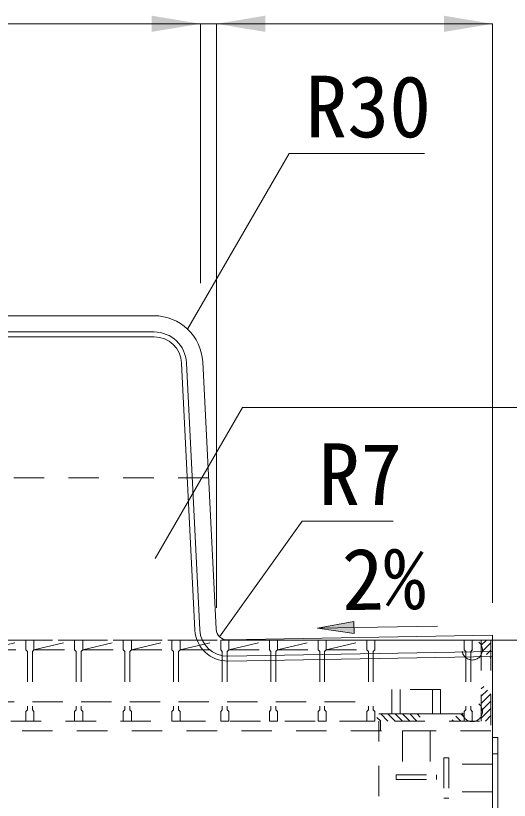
# Model space of a CAD drawing. Units: millimetres at full size. Extents: x 50430 to 75195, y 75514 to 92741.
# Drawn here: x 67110.6 to 67414.6, y 87207.2 to 87690.9 of the extents above; entities that cross this region are included whole.
import ezdxf
from ezdxf.enums import TextEntityAlignment as Align

# ---------------------------------------------------------------- set-up
doc = ezdxf.new("R2010")
doc.units = ezdxf.units.MM
doc.header["$LTSCALE"] = 25
doc.header["$PDMODE"] = 32
doc.header["$PDSIZE"] = 12.5
doc.linetypes.add('USER1', pattern=[1.35, 0.75, -0.6])
doc.linetypes.add('USER3', pattern=[2, 1, -1])
for name, color, linetype, lineweight in [('0_2', 7, 'Continuous', 5), ('ジョイントプレート', 3, 'Continuous', 9), ('寸法引出', 7, 'Continuous', 20), ('寸法線', 7, 'Continuous', 9), ('本体', 2, 'Continuous', 9), ('ｲﾝｻｰﾄ', 3, 'USER1', 5), ('ｸﾞﾚｰﾁﾝｸﾞ', 7, 'USER1', 5)]:
    doc.layers.add(name, color=color, linetype=linetype, lineweight=lineweight)
doc.styles.add('ＭＳ ゴシック', font='')
doc.styles.get('ＭＳ ゴシック').set_extended_font_data('MS Gothic')

# ---------------------------------------------------------------- blocks, each defined once
blk = doc.blocks.new('filled_arrow')
at = {"color": 0, "linetype": 'Continuous', "lineweight": -2}
blk.add_solid([(7.5, 1.25), (0, 0), (7.5, -1.25)], dxfattribs=at)

msp = doc.modelspace()

# ---------------------------------------------------------------- hatches: boundary and pattern name
at = {"layer": '寸法引出'}
msp.add_hatch(color=256, dxfattribs=at).paths.add_polyline_path([(67318.93, 87317.46), (67319.06, 87309.96), (67296.5, 87313.32)])
at = {"layer": 'ｸﾞﾚｰﾁﾝｸﾞ', "lineweight": 9}
h = msp.add_hatch(dxfattribs=at)
h.set_pattern_fill('USER', color=256, style=0, pattern_type=2)
h.set_pattern_definition([(45, (66660.84, 86938.95), (-2.24506, 2.24506), [18.75, -15])])
h.paths.add_polyline_path([(67403.35, 87305.94), (67397.35, 87305.94), (67397.35, 87255.94), (67403.35, 87255.94)])
h = msp.add_hatch(dxfattribs=at)
h.set_pattern_fill('USER', color=256, style=0, pattern_type=2)
h.set_pattern_definition([(135, (67899.36, 86938.95), (-2.24506, -2.24506), [18.75, -15])])
h.paths.add_polyline_path([(67331.85, 87255.94), (67331.85, 87260.44), (67367.35, 87260.44), (67382.35, 87260.44), (67386.85, 87260.44), (67386.85, 87255.94), (67367.35, 87255.94)])

# ---------------------------------------------------------------- linework, layer by layer
at = {"layer": '0_2', "color": 4}
for p, q in [((67072.88, 87495.94), (67195.81, 87495.94)), ((67072.88, 87492.94), (67195.81, 87492.94)), ((67221.02, 87312.06), (67212.79, 87476.79)), ((67224.02, 87312.21), (67215.78, 87476.94)), ((67404.35, 87298.89), (67241.3, 87296.06)), ((67404.35, 87295.89), (67241.35, 87293.06))]:
    msp.add_line(p, q, dxfattribs=at)
at = {"layer": '0_2', "lineweight": 9}
for points in [[(67216.49, 87497.67), (67278.99, 87605.94), (67362.49, 87605.94)], [(67196.44, 87356.23), (67250.21, 87449.37), (67410.21, 87449.37), (67622.84, 87449.37)], [(67236.23, 87307.94), (67287, 87379.27), (67343.09, 87379.27)]]:
    msp.add_lwpolyline(points, dxfattribs=at)
at = {"layer": '0_2', "color": 4}
for centre, radius, start, end in [((67195.81, 87475.94), 20, 2.8624, 90), ((67195.81, 87475.94), 17, 2.8624, 90), ((67241, 87313.05), 20, 182.8629, 270.9953), ((67241, 87313.05), 17, 182.8623, 270.9953)]:
    msp.add_arc(centre, radius, start, end, dxfattribs=at)
at = {"layer": 'ジョイントプレート', "linetype": 'USER1', "lineweight": 5}
msp.add_line((67407.55, 87235.94), (67404.35, 87235.94), dxfattribs=at)
at = {"layer": 'ジョイントプレート', "lineweight": 5}
msp.add_lwpolyline([(67404.35, 87105.94), (67404.35, 87245.94), (67407.55, 87245.94), (67407.55, 87105.94)], close=True, dxfattribs=at)
at = {"layer": '寸法引出'}
msp.add_line((67296.5, 87313.32), (67370.51, 87314.6), dxfattribs=at)
at = {"layer": '寸法引出', "lineweight": 13}
msp.add_lwpolyline([(67318.93, 87317.46), (67319.06, 87309.96), (67296.5, 87313.32)], close=True, dxfattribs=at)
at = {"layer": '寸法線'}
for p, q in [((67044.35, 87685.94), (67224.35, 87685.94)), ((67294.35, 87685.94), (67164.35, 87685.94)), ((67224.35, 87525.94), (67224.35, 87685.94)), ((67224.35, 87525.94), (67224.35, 87685.94)), ((67234.35, 87325.94), (67234.35, 87685.94)), ((67234.35, 87685.94), (67404.35, 87685.94)), ((67234.35, 87325.94), (67234.35, 87685.94)), ((67404.35, 87328.94), (67404.35, 87685.94)), ((67254.35, 87305.94), (67504.35, 87305.94)), ((67254.35, 87305.94), (67504.35, 87305.94))]:
    msp.add_line(p, q, dxfattribs=at)
at = {"layer": '本体', "lineweight": 20}
for p, q in [((67072.88, 87505.94), (67195.81, 87505.94)), ((67234.01, 87312.71), (67225.77, 87477.44)), ((67241.12, 87306.06), (67404.35, 87308.94)), ((67404.35, 87175.94), (67404.35, 87308.94))]:
    msp.add_line(p, q, dxfattribs=at)
at = {"layer": '本体', "linetype": 'USER1'}
for p, q in [((67229.35, 87405.94), (67039.35, 87405.94)), ((67334.35, 87175.94), (67334.35, 87256.06))]:
    msp.add_line(p, q, dxfattribs=at)
at = {"layer": '本体', "lineweight": 20}
for centre, radius, start, end in [((67195.81, 87475.94), 30, 2.8624, 90), ((67241, 87313.06), 7, 182.8623, 271.0119)]:
    msp.add_arc(centre, radius, start, end, dxfattribs=at)
at = {"layer": 'ｲﾝｻｰﾄ'}
for p, q in [((67342.35, 87275.44), (67342.35, 87260.44)), ((67372.35, 87275.44), (67342.35, 87275.44)), ((67347.35, 87275.44), (67347.35, 87260.44)), ((67367.35, 87275.44), (67367.35, 87260.44)), ((67372.35, 87275.44), (67372.35, 87260.44)), ((67372.35, 87260.44), (67342.35, 87260.44)), ((67377.35, 87233.44), (67374.35, 87233.44)), ((67374.35, 87233.44), (67374.35, 87208.44)), ((67377.35, 87233.44), (67377.35, 87208.44)), ((67404.35, 87229.44), (67377.35, 87229.44)), ((67404.35, 87229.44), (67404.35, 87212.44)), ((67404.35, 87229.44), (67404.35, 87212.44)), ((67404.35, 87212.44), (67377.35, 87212.44)), ((67377.35, 87208.44), (67374.35, 87208.44))]:
    msp.add_line(p, q, dxfattribs=at)
at = {"layer": 'ｲﾝｻｰﾄ', "lineweight": 9}
for p, q in [((67348.85, 87249.94), (67348.85, 87222.94)), ((67348.85, 87249.94), (67365.85, 87249.94)), ((67365.85, 87249.94), (67365.85, 87222.94)), ((67404.35, 87229.44), (67404.35, 87212.43)), ((67344.85, 87222.94), (67369.85, 87222.94)), ((67344.85, 87222.94), (67344.85, 87219.94)), ((67369.85, 87222.94), (67369.85, 87219.94)), ((67344.85, 87219.94), (67369.85, 87219.94))]:
    msp.add_line(p, q, dxfattribs=at)
at = {"layer": 'ｲﾝｻｰﾄ', "linetype": 'USER3', "lineweight": 9}
msp.add_line((67404.35, 87212.44), (67404.35, 87229.44), dxfattribs=at)
at = {"layer": 'ｸﾞﾚｰﾁﾝｸﾞ', "lineweight": 9}
for p, q in [((67403.35, 87305.94), (66865.35, 87305.94)), ((67391.85, 87305.94), (66876.85, 87305.94)), ((67091.85, 87299.94), (67116.85, 87305.94)), ((67116.85, 87305.94), (67121.85, 87305.94)), ((67116.85, 87305.94), (67121.85, 87305.94)), ((67116.85, 87305.94), (67121.85, 87305.94)), ((67116.85, 87305.94), (67116.85, 87299.94)), ((67116.85, 87305.94), (67116.85, 87299.94)), ((67116.85, 87305.94), (67116.85, 87299.94)), ((67121.85, 87305.94), (67121.85, 87299.94)), ((67121.85, 87305.94), (67121.85, 87299.94)), ((67121.85, 87305.94), (67121.85, 87299.94)), ((67121.85, 87299.94), (67146.85, 87305.94)), ((67146.85, 87305.94), (67151.85, 87305.94)), ((67146.85, 87305.94), (67151.85, 87305.94)), ((67146.85, 87305.94), (67151.85, 87305.94)), ((67146.85, 87305.94), (67146.85, 87299.94)), ((67146.85, 87305.94), (67146.85, 87299.94)), ((67146.85, 87305.94), (67146.85, 87299.94)), ((67151.85, 87305.94), (67151.85, 87299.94)), ((67151.85, 87305.94), (67151.85, 87299.94)), ((67151.85, 87305.94), (67151.85, 87299.94)), ((67151.85, 87299.94), (67176.85, 87305.94)), ((67176.85, 87305.94), (67181.85, 87305.94)), ((67176.85, 87305.94), (67181.85, 87305.94)), ((67176.85, 87305.94), (67181.85, 87305.94)), ((67176.85, 87305.94), (67176.85, 87299.94)), ((67176.85, 87305.94), (67176.85, 87299.94)), ((67176.85, 87305.94), (67176.85, 87299.94)), ((67181.85, 87305.94), (67181.85, 87299.94)), ((67181.85, 87305.94), (67181.85, 87299.94)), ((67181.85, 87305.94), (67181.85, 87299.94)), ((67181.85, 87299.94), (67206.85, 87305.94)), ((67206.85, 87305.94), (67211.85, 87305.94)), ((67206.85, 87305.94), (67211.85, 87305.94)), ((67206.85, 87305.94), (67211.85, 87305.94)), ((67206.85, 87305.94), (67206.85, 87299.94)), ((67206.85, 87305.94), (67206.85, 87299.94)), ((67206.85, 87305.94), (67206.85, 87299.94)), ((67211.85, 87305.94), (67211.85, 87299.94)), ((67211.85, 87305.94), (67211.85, 87299.94)), ((67211.85, 87305.94), (67211.85, 87299.94)), ((67211.85, 87299.94), (67236.85, 87305.94)), ((67236.85, 87305.94), (67241.85, 87305.94)), ((67236.85, 87305.94), (67241.85, 87305.94)), ((67236.85, 87305.94), (67241.85, 87305.94)), ((67236.85, 87305.94), (67236.85, 87299.94)), ((67236.85, 87305.94), (67236.85, 87299.94)), ((67236.85, 87305.94), (67236.85, 87299.94)), ((67241.85, 87305.94), (67241.85, 87299.94)), ((67241.85, 87305.94), (67241.85, 87299.94)), ((67241.85, 87305.94), (67241.85, 87299.94)), ((67241.85, 87299.94), (67266.85, 87305.94)), ((67266.85, 87305.94), (67271.85, 87305.94)), ((67266.85, 87305.94), (67271.85, 87305.94)), ((67266.85, 87305.94), (67271.85, 87305.94)), ((67266.85, 87305.94), (67266.85, 87299.94)), ((67266.85, 87305.94), (67266.85, 87299.94)), ((67266.85, 87305.94), (67266.85, 87299.94)), ((67271.85, 87305.94), (67271.85, 87299.94)), ((67271.85, 87305.94), (67271.85, 87299.94)), ((67271.85, 87305.94), (67271.85, 87299.94)), ((67271.85, 87299.94), (67296.85, 87305.94)), ((67296.85, 87305.94), (67301.85, 87305.94)), ((67296.85, 87305.94), (67301.85, 87305.94)), ((67296.85, 87305.94), (67301.85, 87305.94)), ((67296.85, 87305.94), (67296.85, 87299.94)), ((67296.85, 87305.94), (67296.85, 87299.94)), ((67296.85, 87305.94), (67296.85, 87299.94)), ((67301.85, 87305.94), (67301.85, 87299.94)), ((67301.85, 87305.94), (67301.85, 87299.94)), ((67301.85, 87305.94), (67301.85, 87299.94)), ((67301.85, 87299.94), (67326.85, 87305.94)), ((67326.85, 87305.94), (67331.85, 87305.94)), ((67326.85, 87305.94), (67331.85, 87305.94)), ((67326.85, 87305.94), (67331.85, 87305.94)), ((67326.85, 87305.94), (67326.85, 87299.94)), ((67326.85, 87305.94), (67326.85, 87299.94)), ((67326.85, 87305.94), (67326.85, 87299.94)), ((67331.85, 87305.94), (67331.85, 87299.94)), ((67331.85, 87305.94), (67331.85, 87299.94)), ((67331.85, 87305.94), (67331.85, 87299.94)), ((67356.85, 87305.94), (67361.85, 87305.94)), ((67356.85, 87305.94), (67361.85, 87305.94)), ((67356.85, 87305.94), (67361.85, 87305.94)), ((67386.85, 87305.94), (67391.85, 87305.94)), ((67386.85, 87305.94), (67386.85, 87299.94)), ((67386.85, 87305.94), (67391.85, 87305.94)), ((67386.85, 87305.94), (67386.85, 87299.94)), ((67386.85, 87305.94), (67391.85, 87305.94)), ((67386.85, 87305.94), (67386.85, 87299.94)), ((67391.85, 87299.94), (67391.85, 87305.94)), ((67391.85, 87305.94), (67391.85, 87299.94)), ((67391.85, 87305.94), (67391.85, 87299.94)), ((67391.85, 87305.94), (67391.85, 87299.94)), ((67391.85, 87305.94), (67391.85, 87299.94)), ((67391.85, 87305.94), (67391.85, 87299.94)), ((67391.85, 87305.94), (67391.85, 87299.94)), ((67397.35, 87305.94), (67397.35, 87255.94)), ((67403.35, 87305.94), (67403.35, 87249.94)), ((67091.85, 87299.94), (67116.85, 87299.94)), ((67116.85, 87299.94), (67117.85, 87298.94)), ((67116.85, 87299.94), (67117.85, 87298.94)), ((67116.85, 87299.94), (67117.85, 87298.94)), ((67117.85, 87298.94), (67117.85, 87262.94)), ((67117.85, 87298.94), (67117.85, 87262.94)), ((67117.85, 87298.94), (67117.85, 87262.94)), ((67121.85, 87299.94), (67120.85, 87298.94)), ((67121.85, 87299.94), (67120.85, 87298.94)), ((67121.85, 87299.94), (67120.85, 87298.94)), ((67120.85, 87298.94), (67120.85, 87262.94)), ((67120.85, 87298.94), (67120.85, 87262.94)), ((67120.85, 87298.94), (67120.85, 87262.94)), ((67121.85, 87299.94), (67146.85, 87299.94)), ((67146.85, 87299.94), (67147.85, 87298.94)), ((67146.85, 87299.94), (67147.85, 87298.94)), ((67146.85, 87299.94), (67147.85, 87298.94)), ((67147.85, 87298.94), (67147.85, 87262.94)), ((67147.85, 87298.94), (67147.85, 87262.94)), ((67147.85, 87298.94), (67147.85, 87262.94)), ((67151.85, 87299.94), (67150.85, 87298.94)), ((67151.85, 87299.94), (67150.85, 87298.94)), ((67151.85, 87299.94), (67150.85, 87298.94)), ((67150.85, 87298.94), (67150.85, 87262.94)), ((67150.85, 87298.94), (67150.85, 87262.94)), ((67150.85, 87298.94), (67150.85, 87262.94)), ((67151.85, 87299.94), (67176.85, 87299.94)), ((67176.85, 87299.94), (67177.85, 87298.94)), ((67176.85, 87299.94), (67177.85, 87298.94)), ((67176.85, 87299.94), (67177.85, 87298.94)), ((67177.85, 87298.94), (67177.85, 87262.94)), ((67177.85, 87298.94), (67177.85, 87262.94)), ((67177.85, 87298.94), (67177.85, 87262.94)), ((67181.85, 87299.94), (67180.85, 87298.94)), ((67181.85, 87299.94), (67180.85, 87298.94)), ((67181.85, 87299.94), (67180.85, 87298.94)), ((67180.85, 87298.94), (67180.85, 87262.94)), ((67180.85, 87298.94), (67180.85, 87262.94)), ((67180.85, 87298.94), (67180.85, 87262.94)), ((67181.85, 87299.94), (67206.85, 87299.94)), ((67206.85, 87299.94), (67207.85, 87298.94)), ((67206.85, 87299.94), (67207.85, 87298.94)), ((67206.85, 87299.94), (67207.85, 87298.94)), ((67207.85, 87298.94), (67207.85, 87262.94)), ((67207.85, 87298.94), (67207.85, 87262.94)), ((67207.85, 87298.94), (67207.85, 87262.94)), ((67211.85, 87299.94), (67210.85, 87298.94)), ((67211.85, 87299.94), (67210.85, 87298.94)), ((67211.85, 87299.94), (67210.85, 87298.94)), ((67210.85, 87298.94), (67210.85, 87262.94)), ((67210.85, 87298.94), (67210.85, 87262.94)), ((67210.85, 87298.94), (67210.85, 87262.94)), ((67211.85, 87299.94), (67236.85, 87299.94)), ((67236.85, 87299.94), (67237.85, 87298.94)), ((67236.85, 87299.94), (67237.85, 87298.94)), ((67236.85, 87299.94), (67237.85, 87298.94)), ((67237.85, 87298.94), (67237.85, 87262.94)), ((67237.85, 87298.94), (67237.85, 87262.94)), ((67237.85, 87298.94), (67237.85, 87262.94)), ((67241.85, 87299.94), (67240.85, 87298.94)), ((67241.85, 87299.94), (67240.85, 87298.94)), ((67241.85, 87299.94), (67240.85, 87298.94)), ((67240.85, 87298.94), (67240.85, 87262.94)), ((67240.85, 87298.94), (67240.85, 87262.94)), ((67240.85, 87298.94), (67240.85, 87262.94)), ((67241.85, 87299.94), (67266.85, 87299.94)), ((67266.85, 87299.94), (67267.85, 87298.94)), ((67266.85, 87299.94), (67267.85, 87298.94)), ((67266.85, 87299.94), (67267.85, 87298.94)), ((67267.85, 87298.94), (67267.85, 87262.94)), ((67267.85, 87298.94), (67267.85, 87262.94)), ((67267.85, 87298.94), (67267.85, 87262.94)), ((67271.85, 87299.94), (67270.85, 87298.94)), ((67271.85, 87299.94), (67270.85, 87298.94)), ((67271.85, 87299.94), (67270.85, 87298.94)), ((67270.85, 87298.94), (67270.85, 87262.94)), ((67270.85, 87298.94), (67270.85, 87262.94)), ((67270.85, 87298.94), (67270.85, 87262.94)), ((67271.85, 87299.94), (67296.85, 87299.94)), ((67296.85, 87299.94), (67297.85, 87298.94)), ((67296.85, 87299.94), (67297.85, 87298.94)), ((67296.85, 87299.94), (67297.85, 87298.94)), ((67297.85, 87298.94), (67297.85, 87262.94)), ((67297.85, 87298.94), (67297.85, 87262.94)), ((67297.85, 87298.94), (67297.85, 87262.94)), ((67301.85, 87299.94), (67300.85, 87298.94)), ((67301.85, 87299.94), (67300.85, 87298.94)), ((67301.85, 87299.94), (67300.85, 87298.94)), ((67300.85, 87298.94), (67300.85, 87262.94)), ((67300.85, 87298.94), (67300.85, 87262.94)), ((67300.85, 87298.94), (67300.85, 87262.94)), ((67301.85, 87299.94), (67326.85, 87299.94)), ((67326.85, 87299.94), (67327.85, 87298.94)), ((67326.85, 87299.94), (67327.85, 87298.94)), ((67326.85, 87299.94), (67327.85, 87298.94)), ((67327.85, 87298.94), (67327.85, 87262.94)), ((67327.85, 87298.94), (67327.85, 87262.94)), ((67327.85, 87298.94), (67327.85, 87262.94)), ((67331.85, 87299.94), (67330.85, 87298.94)), ((67331.85, 87299.94), (67330.85, 87298.94)), ((67331.85, 87299.94), (67330.85, 87298.94)), ((67330.85, 87298.94), (67330.85, 87262.94)), ((67330.85, 87298.94), (67330.85, 87262.94)), ((67330.85, 87298.94), (67330.85, 87262.94)), ((67386.85, 87299.94), (67387.85, 87298.94)), ((67386.85, 87299.94), (67387.85, 87298.94)), ((67386.85, 87299.94), (67387.85, 87298.94)), ((67387.85, 87298.94), (67387.85, 87262.94)), ((67387.85, 87298.94), (67387.85, 87262.94)), ((67387.85, 87298.94), (67387.85, 87262.94)), ((67391.85, 87299.94), (67390.85, 87298.94)), ((67391.85, 87299.94), (67390.85, 87298.94)), ((67391.85, 87299.94), (67390.85, 87298.94)), ((67390.85, 87298.94), (67390.85, 87262.94)), ((67390.85, 87298.94), (67390.85, 87262.94)), ((67390.85, 87298.94), (67390.85, 87262.94)), ((67090.85, 87267.94), (67117.85, 87267.94)), ((67120.85, 87267.94), (67147.85, 87267.94)), ((67150.85, 87267.94), (67177.85, 87267.94)), ((67180.85, 87267.94), (67207.85, 87267.94)), ((67210.85, 87267.94), (67237.85, 87267.94)), ((67240.85, 87267.94), (67267.85, 87267.94)), ((67270.85, 87267.94), (67297.85, 87267.94)), ((67300.85, 87267.94), (67327.85, 87267.94)), ((67116.85, 87261.94), (67117.85, 87262.94)), ((67116.85, 87261.94), (67117.85, 87262.94)), ((67116.85, 87261.94), (67117.85, 87262.94)), ((67116.85, 87255.94), (67116.85, 87261.94)), ((67116.85, 87255.94), (67116.85, 87261.94)), ((67116.85, 87255.94), (67116.85, 87261.94)), ((67121.85, 87261.94), (67120.85, 87262.94)), ((67121.85, 87261.94), (67120.85, 87262.94)), ((67121.85, 87261.94), (67120.85, 87262.94)), ((67121.85, 87255.94), (67121.85, 87261.94)), ((67121.85, 87255.94), (67121.85, 87261.94)), ((67121.85, 87255.94), (67121.85, 87261.94)), ((67146.85, 87261.94), (67147.85, 87262.94)), ((67146.85, 87261.94), (67147.85, 87262.94)), ((67146.85, 87261.94), (67147.85, 87262.94)), ((67146.85, 87255.94), (67146.85, 87261.94)), ((67146.85, 87255.94), (67146.85, 87261.94)), ((67146.85, 87255.94), (67146.85, 87261.94)), ((67151.85, 87261.94), (67150.85, 87262.94)), ((67151.85, 87261.94), (67150.85, 87262.94)), ((67151.85, 87261.94), (67150.85, 87262.94)), ((67151.85, 87255.94), (67151.85, 87261.94)), ((67151.85, 87255.94), (67151.85, 87261.94)), ((67151.85, 87255.94), (67151.85, 87261.94)), ((67176.85, 87261.94), (67177.85, 87262.94)), ((67176.85, 87261.94), (67177.85, 87262.94)), ((67176.85, 87261.94), (67177.85, 87262.94)), ((67176.85, 87255.94), (67176.85, 87261.94)), ((67176.85, 87255.94), (67176.85, 87261.94)), ((67176.85, 87255.94), (67176.85, 87261.94)), ((67181.85, 87261.94), (67180.85, 87262.94)), ((67181.85, 87261.94), (67180.85, 87262.94)), ((67181.85, 87261.94), (67180.85, 87262.94)), ((67181.85, 87255.94), (67181.85, 87261.94)), ((67181.85, 87255.94), (67181.85, 87261.94)), ((67181.85, 87255.94), (67181.85, 87261.94)), ((67206.85, 87261.94), (67207.85, 87262.94)), ((67206.85, 87261.94), (67207.85, 87262.94)), ((67206.85, 87261.94), (67207.85, 87262.94)), ((67206.85, 87255.94), (67206.85, 87261.94)), ((67206.85, 87255.94), (67206.85, 87261.94)), ((67206.85, 87255.94), (67206.85, 87261.94)), ((67211.85, 87261.94), (67210.85, 87262.94)), ((67211.85, 87261.94), (67210.85, 87262.94)), ((67211.85, 87261.94), (67210.85, 87262.94)), ((67211.85, 87255.94), (67211.85, 87261.94)), ((67211.85, 87255.94), (67211.85, 87261.94)), ((67211.85, 87255.94), (67211.85, 87261.94)), ((67236.85, 87261.94), (67237.85, 87262.94)), ((67236.85, 87261.94), (67237.85, 87262.94)), ((67236.85, 87261.94), (67237.85, 87262.94)), ((67236.85, 87255.94), (67236.85, 87261.94)), ((67236.85, 87255.94), (67236.85, 87261.94)), ((67236.85, 87255.94), (67236.85, 87261.94)), ((67241.85, 87261.94), (67240.85, 87262.94)), ((67241.85, 87261.94), (67240.85, 87262.94)), ((67241.85, 87261.94), (67240.85, 87262.94)), ((67241.85, 87255.94), (67241.85, 87261.94)), ((67241.85, 87255.94), (67241.85, 87261.94)), ((67241.85, 87255.94), (67241.85, 87261.94)), ((67266.85, 87261.94), (67267.85, 87262.94)), ((67266.85, 87261.94), (67267.85, 87262.94)), ((67266.85, 87261.94), (67267.85, 87262.94)), ((67266.85, 87255.94), (67266.85, 87261.94)), ((67266.85, 87255.94), (67266.85, 87261.94)), ((67266.85, 87255.94), (67266.85, 87261.94)), ((67271.85, 87261.94), (67270.85, 87262.94)), ((67271.85, 87261.94), (67270.85, 87262.94)), ((67271.85, 87261.94), (67270.85, 87262.94)), ((67271.85, 87255.94), (67271.85, 87261.94)), ((67271.85, 87255.94), (67271.85, 87261.94)), ((67271.85, 87255.94), (67271.85, 87261.94)), ((67296.85, 87261.94), (67297.85, 87262.94)), ((67296.85, 87261.94), (67297.85, 87262.94)), ((67296.85, 87261.94), (67297.85, 87262.94)), ((67296.85, 87255.94), (67296.85, 87261.94)), ((67296.85, 87255.94), (67296.85, 87261.94)), ((67296.85, 87255.94), (67296.85, 87261.94)), ((67301.85, 87261.94), (67300.85, 87262.94)), ((67301.85, 87261.94), (67300.85, 87262.94)), ((67301.85, 87261.94), (67300.85, 87262.94)), ((67301.85, 87255.94), (67301.85, 87261.94)), ((67301.85, 87255.94), (67301.85, 87261.94)), ((67301.85, 87255.94), (67301.85, 87261.94)), ((67326.85, 87261.94), (67327.85, 87262.94)), ((67326.85, 87261.94), (67327.85, 87262.94)), ((67326.85, 87261.94), (67327.85, 87262.94)), ((67326.85, 87255.94), (67326.85, 87261.94)), ((67326.85, 87255.94), (67326.85, 87261.94)), ((67326.85, 87255.94), (67326.85, 87261.94)), ((67331.85, 87261.94), (67330.85, 87262.94)), ((67331.85, 87261.94), (67330.85, 87262.94)), ((67331.85, 87261.94), (67330.85, 87262.94)), ((67331.85, 87255.94), (67331.85, 87261.94)), ((67331.85, 87255.94), (67331.85, 87261.94)), ((67331.85, 87255.94), (67331.85, 87261.94)), ((67386.85, 87260.44), (67331.85, 87260.44)), ((67386.85, 87261.94), (67387.85, 87262.94)), ((67386.85, 87261.94), (67387.85, 87262.94)), ((67386.85, 87261.94), (67387.85, 87262.94)), ((67386.85, 87255.94), (67386.85, 87261.94)), ((67386.85, 87255.94), (67386.85, 87261.94)), ((67386.85, 87255.94), (67386.85, 87261.94)), ((67391.85, 87261.94), (67390.85, 87262.94)), ((67391.85, 87261.94), (67390.85, 87262.94)), ((67391.85, 87261.94), (67390.85, 87262.94)), ((67391.85, 87255.94), (67391.85, 87261.94)), ((67391.85, 87255.94), (67391.85, 87261.94)), ((67391.85, 87255.94), (67391.85, 87261.94)), ((67391.85, 87255.94), (67391.85, 87261.94)), ((67391.85, 87255.94), (67391.85, 87261.94)), ((67391.85, 87255.94), (67391.85, 87261.94)), ((66871.35, 87255.94), (67397.35, 87255.94)), ((67116.85, 87255.94), (67121.85, 87255.94)), ((67116.85, 87255.94), (67121.85, 87255.94)), ((67116.85, 87255.94), (67121.85, 87255.94)), ((67146.85, 87255.94), (67151.85, 87255.94)), ((67146.85, 87255.94), (67151.85, 87255.94)), ((67146.85, 87255.94), (67151.85, 87255.94)), ((67176.85, 87255.94), (67181.85, 87255.94)), ((67176.85, 87255.94), (67181.85, 87255.94)), ((67176.85, 87255.94), (67181.85, 87255.94)), ((67206.85, 87255.94), (67211.85, 87255.94)), ((67206.85, 87255.94), (67211.85, 87255.94)), ((67206.85, 87255.94), (67211.85, 87255.94)), ((67236.85, 87255.94), (67241.85, 87255.94)), ((67236.85, 87255.94), (67241.85, 87255.94)), ((67236.85, 87255.94), (67241.85, 87255.94)), ((67266.85, 87255.94), (67271.85, 87255.94)), ((67266.85, 87255.94), (67271.85, 87255.94)), ((67266.85, 87255.94), (67271.85, 87255.94)), ((67296.85, 87255.94), (67301.85, 87255.94)), ((67296.85, 87255.94), (67301.85, 87255.94)), ((67296.85, 87255.94), (67301.85, 87255.94)), ((67326.85, 87255.94), (67331.85, 87255.94)), ((67326.85, 87255.94), (67331.85, 87255.94)), ((67326.85, 87255.94), (67331.85, 87255.94)), ((67335.35, 87255.94), (67335.35, 87249.94)), ((67386.85, 87255.94), (67391.85, 87255.94)), ((67386.85, 87255.94), (67391.85, 87255.94)), ((67386.85, 87255.94), (67391.85, 87255.94)), ((67403.35, 87249.94), (66865.35, 87249.94))]:
    msp.add_line(p, q, dxfattribs=at)
at = {"layer": 'ｸﾞﾚｰﾁﾝｸﾞ'}
for p in [(67391.85, 87299.94), (67391.85, 87261.94)]:
    msp.add_point(p, dxfattribs=at)

# ---------------------------------------------------------------- block references
at = {"layer": '0_2', "lineweight": 9, "xscale": 0.2, "yscale": 0.2}
for p, rotation in [((67216.49, 87497.67), 60), ((67196.44, 87356.23), 60), ((67236.23, 87307.94), 54.6)]:
    msp.add_blockref('filled_arrow', p, dxfattribs=dict(at, rotation=rotation))
at = {"layer": '寸法線', "xscale": 4, "yscale": 4, "rotation": 180}
for p in [(67224.35, 87685.94), (67224.35, 87685.94), (67404.35, 87685.94)]:
    msp.add_blockref('filled_arrow', p, dxfattribs=at)
at = {"layer": '寸法線', "xscale": 4, "yscale": 4}
msp.add_blockref('filled_arrow', (67234.35, 87685.94), dxfattribs=at)
msp.add_blockref('filled_arrow', (67234.35, 87685.94), dxfattribs=at)

# ---------------------------------------------------------------- texts
at = {"layer": '0_2', "style": 'ＭＳ ゴシック'}
for s, p in [('R30', (67288.99, 87653.94)), ('R7', (67297, 87427.27))]:
    msp.add_text(s, height=37.98, dxfattribs=at).set_placement(p, align=Align.TOP_LEFT)
msp.add_text('2%', height=37.98, rotation=1, dxfattribs=at).set_placement((67337.29, 87343.82), align=Align.MIDDLE_CENTER)

doc.saveas('drawing.dxf')
